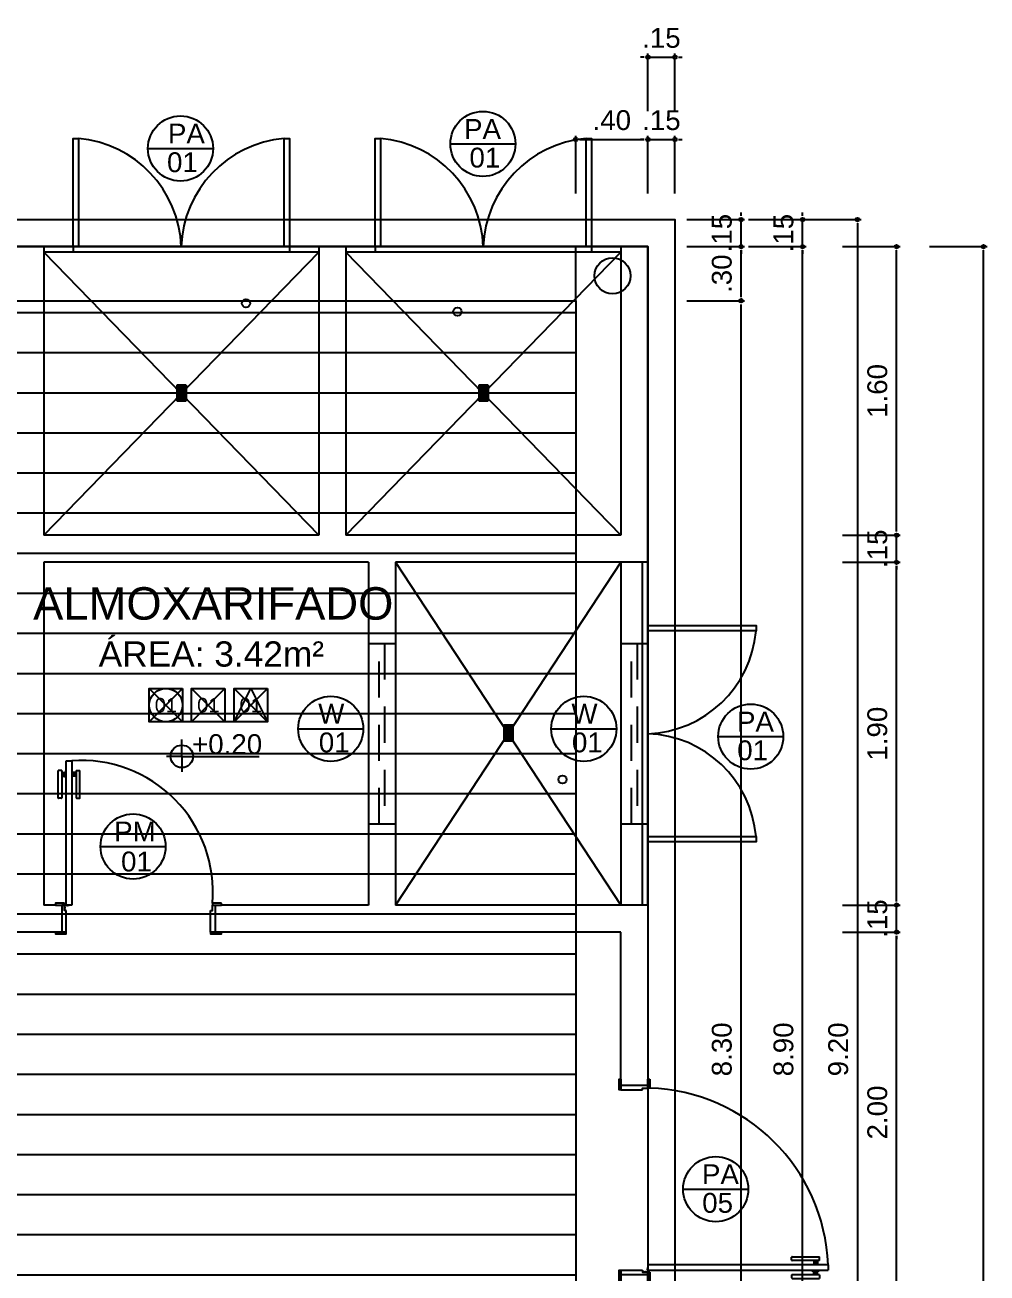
# Model space of a CAD drawing. Header units: millimetres. Extents: x 2125 to 3408, y 1171 to 1686.
# Drawn here: x 3400.12 to 3405.45, y 1529.34 to 1536.26 of the extents above; entities that cross this region are included whole.
import ezdxf
from ezdxf.enums import TextEntityAlignment as Align

# ---------------------------------------------------------------- set-up
doc = ezdxf.new("R2010")
doc.units = ezdxf.units.MM
doc.linetypes.add('CONTORNO_QUADRO_T', pattern=[0.35, 0.2, -0.15])
for name, color, linetype in [('at_Entity', 7, 'Continuous'), ('CALHA', 2, 'Continuous'), ('cobertura', 1, 'Continuous'), ('cotas', 7, 'Continuous'), ('ESQUADRIA', 3, 'Continuous'), ('ESQUADRIAS', 7, 'Continuous'), ('Esquadrias portas', 7, 'Continuous'), ('Esquadrias_Portas', 2, 'Continuous'), ('JANELA2', 1, 'Continuous'), ('Layout_Equipamentos', 7, 'Continuous'), ('PAREDE', 4, 'Continuous'), ('PAREDES', 4, 'Continuous'), ('RUFO', 3, 'Continuous'), ('soleira piso', 7, 'Continuous'), ('TEXTO01', 7, 'Continuous'), ('TEXTO02', 3, 'Continuous'), ('TEXTO03', 2, 'Continuous'), ('TEXTO_ESP_FORRO', 62, 'Continuous'), ('TEXTO_ESP_PAREDES', 10, 'Continuous'), ('TEXTO_ESP_PISO', 150, 'Continuous'), ('VIDRO', 7, 'Continuous')]:
    doc.layers.add(name, color=color, linetype=linetype)
doc.styles.add('ARIAL', font='sanss___.ttf')
doc.styles.add('ROMANS', font='arial.ttf')
doc.styles.add('TEXTO1', font='swissko.ttf', dxfattribs={"width": 0.6, "height": 0.1})
doc.dimstyles.new('ESCALA75', dxfattribs={"dimtxt": 0.11, "dimasz": 0.02, "dimexe": 0.02, "dimexo": 0.04, "dimgap": 0.05, "dimtad": 1, "dimzin": 4, "dimdsep": 46, "dimtxsty": 'ROMANS', "dimblk1": 'PPC', "dimblk2": 'PPC', "dimsah": 1, "dimcen": 0.02, "dimclrd": 7, "dimclre": 7, "dimclrt": 3, "dimazin": 1, "dimtfac": 1, "dimtix": 1, "dimtmove": 0, "dimatfit": 3, "dimldrblk": 'PPC', "dimfxl": 0, "dimtolj": 1, "dimtzin": 12, "dimarcsym": 0})

# ---------------------------------------------------------------- blocks, each defined once
blk = doc.blocks.new('P80_02')
at = {"layer": 'ESQUADRIAS', "color": 2}
for p, q in [((0.025, 0.075), (0.025, 0.875)), ((0.025, 0.875), (0.055, 0.875)), ((0.055, 0.875), (0.055, 0.075)), ((0.055, 0.075), (0.025, 0.075))]:
    blk.add_line(p, q, dxfattribs=at)
at = {"layer": 'ESQUADRIAS', "color": 3, "linetype": 'Continuous'}
for p, q in [((-0.02, 0.6698), (-0.02, 0.8215)), ((0, 0.8215), (0, 0.6698)), ((0.023, 0.78), (0.023, 0.82)), ((0.057, 0.78), (0.057, 0.82)), ((0.08, 0.8215), (0.08, 0.6698)), ((0.1, 0.6698), (0.1, 0.8215)), ((-0.0035, 0.6668), (-0.0175, 0.6668)), ((0.0835, 0.6668), (0.0975, 0.6668))]:
    blk.add_line(p, q, dxfattribs=at)
at = {"layer": 'ESQUADRIAS', "color": 3}
for p, q in [((0, 0.8215), (-0.02, 0.8215)), ((0, 0.81), (0.023, 0.81)), ((0, 0.8), (0.023, 0.8)), ((0, 0.79), (0.023, 0.79)), ((0.023, 0.82), (0.025, 0.82)), ((0.023, 0.78), (0.025, 0.78)), ((0.057, 0.82), (0.055, 0.82)), ((0.057, 0.78), (0.055, 0.78)), ((0.08, 0.81), (0.057, 0.81)), ((0.08, 0.8), (0.057, 0.8)), ((0.08, 0.79), (0.057, 0.79)), ((0.08, 0.8215), (0.1, 0.8215))]:
    blk.add_line(p, q, dxfattribs=at)
at = {"layer": 'ESQUADRIAS'}
for p, q in [((0.0315, 0.0735), (0.0285, 0.0735)), ((0.0165, 0.0585), (0.0165, 0.0615))]:
    blk.add_line(p, q, dxfattribs=at)
at = {"layer": 'ESQUADRIAS', "color": 3}
for points in [[(0.015, 0.085), (-0.035, 0.085), (-0.035, 0.075), (0.015, 0.075)], [(0.885, 0.085), (0.835, 0.085), (0.835, 0.075), (0.885, 0.075)], [(0.025, -0.075), (0, -0.075), (-0.035, -0.075), (-0.035, -0.085), (0.025, -0.085)], [(0.885, -0.075), (0.825, -0.075), (0.825, -0.085), (0.885, -0.085)]]:
    blk.add_lwpolyline(points, close=True, dxfattribs=at)
at = {"layer": 'ESQUADRIAS', "color": 2}
for points in [[(0.025, 0.045), (0.015, 0.045), (0.015, 0.075), (0, 0.075), (0, -0.075), (0.025, -0.075)], [(0.825, 0.045), (0.835, 0.045), (0.835, 0.075), (0.85, 0.075), (0.85, -0.075), (0.825, -0.075)]]:
    blk.add_lwpolyline(points, close=True, dxfattribs=at)
at = {"layer": 'ESQUADRIAS', "color": 1}
for points in [[(0.016, 0.0705, -0.236068), (0.015, 0.0725), (0.015, 0.07), (0.015, 0.05), (0.016, 0.05)], [(0.0195, 0.074, 0.236068), (0.0175, 0.075), (0.02, 0.075), (0.04, 0.075), (0.04, 0.074)]]:
    blk.add_lwpolyline(points, format="xyb", close=True, dxfattribs=at)
at = {"layer": 'ESQUADRIAS'}
for points in [[(0.0275, 0.0727), (0.0285, 0.0735), (0.0285, 0.074)], [(0.0304, 0.0727), (0.0304, 0.0725), (0.0325, 0.0725), (0.0325, 0.0727), (0.0275, 0.0727), (0.0275, 0.0725), (0.0296, 0.0725), (0.0296, 0.0727)], [(0.0325, 0.0727), (0.0315, 0.0735), (0.0315, 0.074)], [(0.0173, 0.0625), (0.0165, 0.0615), (0.016, 0.0615)], [(0.0173, 0.0575), (0.0165, 0.0585), (0.016, 0.0585)], [(0.0173, 0.0596), (0.0175, 0.0596), (0.0175, 0.0575), (0.0173, 0.0575), (0.0173, 0.0625), (0.0175, 0.0625), (0.0175, 0.0604), (0.0173, 0.0604)]]:
    blk.add_lwpolyline(points, dxfattribs=at)
at = {"layer": 'ESQUADRIAS', "color": 1}
blk.add_circle((0.0175, 0.0725), 0.0025, dxfattribs=at)
at = {"layer": 'ESQUADRIAS'}
blk.add_arc((0.1085, 0.1477), 0.7292, 355.06362, 94.20651, dxfattribs=at)
at = {"layer": 'ESQUADRIAS', "color": 3, "linetype": 'Continuous'}
for centre, start, end in [((-0.017, 0.6698), 180, 260.53768), ((-0.003, 0.6698), 260.53768, 360), ((0.083, 0.6698), 180, 279.46232), ((0.097, 0.6698), 279.46232, 0)]:
    blk.add_arc(centre, 0.003, start, end, dxfattribs=at)
blk = doc.blocks.new('new block2')
at = {"layer": 'ESQUADRIAS', "color": 3, "linetype": 'Continuous'}
for p, q in [((-0.135, 0.9598), (-0.135, 1.1115)), ((-0.115, 1.1115), (-0.115, 0.9598)), ((-0.092, 1.07), (-0.092, 1.11)), ((-0.058, 1.07), (-0.058, 1.11)), ((-0.035, 1.1115), (-0.035, 0.9598)), ((-0.015, 0.9598), (-0.015, 1.1115)), ((-0.1185, 0.9568), (-0.1325, 0.9568)), ((-0.0315, 0.9568), (-0.0175, 0.9568))]:
    blk.add_line(p, q, dxfattribs=at)
at = {"layer": 'ESQUADRIAS', "color": 3}
for p, q in [((-0.115, 1.1115), (-0.135, 1.1115)), ((-0.092, 1.11), (-0.09, 1.11)), ((-0.058, 1.11), (-0.06, 1.11)), ((-0.035, 1.1115), (-0.015, 1.1115)), ((-0.115, 1.1), (-0.092, 1.1)), ((-0.115, 1.09), (-0.092, 1.09)), ((-0.115, 1.08), (-0.092, 1.08)), ((-0.092, 1.07), (-0.09, 1.07)), ((-0.058, 1.07), (-0.06, 1.07)), ((-0.035, 1.1), (-0.058, 1.1)), ((-0.035, 1.09), (-0.058, 1.09)), ((-0.035, 1.08), (-0.058, 1.08))]:
    blk.add_line(p, q, dxfattribs=at)
at = {"layer": 'ESQUADRIAS', "color": 2}
for p, q in [((-0.09, 1.16), (-0.09, 0.16)), ((-0.09, 1.16), (-0.06, 1.16)), ((-0.06, 0.16), (-0.06, 1.16)), ((-0.09, 0.16), (-0.06, 0.16))]:
    blk.add_line(p, q, dxfattribs=at)
at = {"layer": 'ESQUADRIAS'}
for p, q in [((-0.0665, 0.1585), (-0.0635, 0.1585)), ((-0.0515, 0.1435), (-0.0515, 0.1465))]:
    blk.add_line(p, q, dxfattribs=at)
at = {"layer": 'ESQUADRIAS', "color": 3}
for points in [[(-1.12, 0.17), (-1.07, 0.17), (-1.07, 0.16), (-1.12, 0.16)], [(-0.05, 0.17), (0, 0.17), (0, 0.16), (-0.05, 0.16)], [(-1.12, 0.01), (-1.06, 0.01), (-1.06, 0), (-1.12, 0)], [(-0.06, 0.01), (-0.035, 0.01), (0, 0.01), (0, 0), (-0.06, 0)]]:
    blk.add_lwpolyline(points, close=True, dxfattribs=at)
at = {"layer": 'ESQUADRIAS', "color": 2}
for points in [[(-1.06, 0.13), (-1.07, 0.13), (-1.07, 0.16), (-1.085, 0.16), (-1.085, 0.01), (-1.06, 0.01)], [(-0.06, 0.13), (-0.05, 0.13), (-0.05, 0.16), (-0.035, 0.16), (-0.035, 0.01), (-0.06, 0.01)]]:
    blk.add_lwpolyline(points, close=True, dxfattribs=at)
at = {"layer": 'ESQUADRIAS', "color": 1}
for points in [[(-0.0545, 0.159, -0.236068), (-0.0525, 0.16), (-0.055, 0.16), (-0.075, 0.16), (-0.075, 0.159)], [(-0.051, 0.1555, 0.236068), (-0.05, 0.1575), (-0.05, 0.155), (-0.05, 0.135), (-0.051, 0.135)]]:
    blk.add_lwpolyline(points, format="xyb", close=True, dxfattribs=at)
at = {"layer": 'ESQUADRIAS'}
for points in [[(-0.0675, 0.1577), (-0.0665, 0.1585), (-0.0665, 0.159)], [(-0.0654, 0.1577), (-0.0654, 0.1575), (-0.0675, 0.1575), (-0.0675, 0.1577), (-0.0625, 0.1577), (-0.0625, 0.1575), (-0.0646, 0.1575), (-0.0646, 0.1577)], [(-0.0625, 0.1577), (-0.0635, 0.1585), (-0.0635, 0.159)], [(-0.0523, 0.1446), (-0.0525, 0.1446), (-0.0525, 0.1425), (-0.0523, 0.1425), (-0.0523, 0.1475), (-0.0525, 0.1475), (-0.0525, 0.1454), (-0.0523, 0.1454)], [(-0.0523, 0.1475), (-0.0515, 0.1465), (-0.051, 0.1465)], [(-0.0523, 0.1425), (-0.0515, 0.1435), (-0.051, 0.1435)]]:
    blk.add_lwpolyline(points, dxfattribs=at)
at = {"layer": 'ESQUADRIAS', "color": 1}
blk.add_circle((-0.0525, 0.1575), 0.0025, dxfattribs=at)
at = {"layer": 'ESQUADRIAS', "color": 3, "linetype": 'Continuous'}
for centre, start, end in [((-0.132, 0.9598), 180, 260.53768), ((-0.118, 0.9598), 260.53768, 360), ((-0.032, 0.9598), 180, 279.46232), ((-0.018, 0.9598), 279.46232, 0)]:
    blk.add_arc(centre, 0.003, start, end, dxfattribs=at)
at = {"layer": 'Esquadrias portas'}
blk.add_arc((-0.0469, 0.1373), 1.0236, 92.41211, 178.17437, dxfattribs=at)
blk = doc.blocks.new('new block20')
at = {"layer": 'at_Entity', "color": 0}
for p, q in [((0.0265, 0.0476), (-0.0243, 0.0476)), ((-0.0243, 0.0476), (-0.0243, -0.0391)), ((0.0265, 0.0391), (-0.0243, 0.0391)), ((0.0265, 0.0307), (-0.0243, 0.0307)), ((0.0265, 0.0201), (-0.0243, 0.0201)), ((0.0265, 0.0095), (-0.0243, 0.0095)), ((0.0265, 0.0011), (-0.0243, 0.0011)), ((0.0265, 0.0476), (0.0265, -0.0391)), ((0.0265, -0.0095), (-0.0243, -0.0095)), ((0.0265, -0.0201), (-0.0243, -0.0201)), ((0.0265, -0.0307), (-0.0243, -0.0307)), ((-0.0243, -0.0391), (0.0265, -0.0391))]:
    blk.add_line(p, q, dxfattribs=at)
blk = doc.blocks.new('Esp_Pis_Par_For_Esc100')
at = {"layer": 'DEFPOINTS'}
for p, q in [((0, 0.37), (0.37, 0)), ((0.37, 0.37), (0, 0)), ((0.47, 0.37), (0.84, 0)), ((0.84, 0.37), (0.47, 0)), ((0.94, 0.37), (1.31, 0)), ((1.31, 0.37), (0.94, 0)), ((0.47, 0), (0.37, 0)), ((0.94, 0), (0.84, 0))]:
    blk.add_line(p, q, dxfattribs=at)
for points in [[(0.37, 0.37), (0.37, 0), (0, 0), (0, 0.37)], [(1.31, 0.37), (1.31, 0), (0.94, 0), (0.94, 0.37)]]:
    blk.add_lwpolyline(points, close=True, dxfattribs=at)
at = {"layer": 'TEXTO_ESP_FORRO'}
blk.add_lwpolyline([(0.94, 0), (1.125, 0.37), (1.31, 0)], close=True, dxfattribs=at)
at = {"layer": 'TEXTO_ESP_PAREDES'}
blk.add_lwpolyline([(0.84, 0.37), (0.84, 0), (0.47, 0), (0.47, 0.37)], close=True, dxfattribs=at)
at = {"layer": 'TEXTO_ESP_PISO'}
blk.add_circle((0.185, 0.185), 0.185, dxfattribs=at)
at = {"layer": 'TEXTO_ESP_FORRO', "color": 3, "linetype": 'ByBlock', "style": 'ARIAL', "text_generation_flag": 6}
blk.add_attdef('FOR', text='', height=0.16, rotation=180, dxfattribs=at).set_placement((1.125, 0.185), align=Align.MIDDLE_CENTER)
at = {"layer": 'TEXTO_ESP_PAREDES', "color": 3, "linetype": 'ByBlock', "ltscale": 0.0001, "style": 'ARIAL', "text_generation_flag": 6}
blk.add_attdef('PAR', text='', height=0.16, rotation=180, dxfattribs=at).set_placement((0.655, 0.185), align=Align.MIDDLE_CENTER)
at = {"layer": 'TEXTO_ESP_PISO', "color": 3, "linetype": 'ByBlock', "style": 'ARIAL', "text_generation_flag": 6}
blk.add_attdef('PIS', text='', height=0.16, rotation=180, dxfattribs=at).set_placement((0.185, 0.185), align=Align.MIDDLE_CENTER)
blk = doc.blocks.new('PPC')
at = {"color": 2}
blk.add_circle((0, 0), 0.5, dxfattribs=at)
blk = doc.blocks.new('*D1244')
at = {"layer": 'cotas', "color": 7, "lineweight": -2, "transparency": 16777216}
for p, q in [((3404.6504, 1531.231), (3404.9704, 1531.231)), ((3404.9504, 1529.251), (3404.9504, 1531.211)), ((3404.6504, 1529.231), (3404.9704, 1529.231))]:
    blk.add_line(p, q, dxfattribs=at)
at = {"layer": 'DEFPOINTS', "color": 0, "transparency": 16777216}
for p in [(3403.4214, 1531.231), (3404.9504, 1531.231), (3403.4214, 1529.231)]:
    blk.add_point(p, dxfattribs=at)
at = {"layer": 'cotas', "color": 7, "lineweight": -2, "transparency": 16777216, "xscale": 0.02, "yscale": 0.02, "zscale": 0.02}
for p, rotation in [((3404.9504, 1531.231), 90), ((3404.9504, 1529.231), 270)]:
    blk.add_blockref('PPC', p, dxfattribs=dict(at, rotation=rotation))
at = {"layer": 'cotas', "color": 3, "transparency": 16777216, "insert": (3404.8442, 1530.231), "char_height": 0.11, "attachment_point": 5, "rotation": 90, "style": 'ROMANS'}
blk.add_mtext('\\A1;2.00', dxfattribs=at)
blk = doc.blocks.new('*D1245')
at = {"layer": 'cotas', "color": 7, "lineweight": -2, "transparency": 16777216}
for p, q in [((3404.9504, 1531.401), (3404.9504, 1531.421)), ((3404.6504, 1531.381), (3404.9704, 1531.381)), ((3404.9504, 1531.231), (3404.9504, 1531.381)), ((3404.6504, 1531.231), (3404.9704, 1531.231)), ((3404.9504, 1531.211), (3404.9504, 1531.191))]:
    blk.add_line(p, q, dxfattribs=at)
at = {"layer": 'DEFPOINTS', "color": 0, "transparency": 16777216}
for p in [(3403.4214, 1531.381), (3404.9504, 1531.381), (3403.4214, 1531.231)]:
    blk.add_point(p, dxfattribs=at)
at = {"layer": 'cotas', "color": 7, "lineweight": -2, "transparency": 16777216, "xscale": 0.02, "yscale": 0.02, "zscale": 0.02}
for p, rotation in [((3404.9504, 1531.381), 270), ((3404.9504, 1531.231), 90)]:
    blk.add_blockref('PPC', p, dxfattribs=dict(at, rotation=rotation))
at = {"layer": 'cotas', "color": 3, "transparency": 16777216, "insert": (3404.8442, 1531.306), "char_height": 0.11, "attachment_point": 5, "rotation": 90, "style": 'ROMANS'}
blk.add_mtext('\\A1;.15', dxfattribs=at)
blk = doc.blocks.new('*D1246')
at = {"layer": 'cotas', "color": 7, "lineweight": -2, "transparency": 16777216}
for p, q in [((3404.6504, 1533.281), (3404.9704, 1533.281)), ((3404.9504, 1531.401), (3404.9504, 1533.261)), ((3404.6504, 1531.381), (3404.9704, 1531.381))]:
    blk.add_line(p, q, dxfattribs=at)
at = {"layer": 'DEFPOINTS', "color": 0, "transparency": 16777216}
for p in [(3403.4214, 1533.281), (3404.9504, 1533.281), (3403.4214, 1531.381)]:
    blk.add_point(p, dxfattribs=at)
at = {"layer": 'cotas', "color": 7, "lineweight": -2, "transparency": 16777216, "xscale": 0.02, "yscale": 0.02, "zscale": 0.02}
for p, rotation in [((3404.9504, 1533.281), 90), ((3404.9504, 1531.381), 270)]:
    blk.add_blockref('PPC', p, dxfattribs=dict(at, rotation=rotation))
at = {"layer": 'cotas', "color": 3, "transparency": 16777216, "insert": (3404.8442, 1532.331), "char_height": 0.11, "attachment_point": 5, "rotation": 90, "style": 'ROMANS'}
blk.add_mtext('\\A1;1.90', dxfattribs=at)
blk = doc.blocks.new('*D1247')
at = {"layer": 'cotas', "color": 7, "lineweight": -2, "transparency": 16777216}
for p, q in [((3404.9504, 1533.451), (3404.9504, 1533.471)), ((3404.6504, 1533.431), (3404.9704, 1533.431)), ((3404.9504, 1533.281), (3404.9504, 1533.431)), ((3404.6504, 1533.281), (3404.9704, 1533.281)), ((3404.9504, 1533.261), (3404.9504, 1533.241))]:
    blk.add_line(p, q, dxfattribs=at)
at = {"layer": 'DEFPOINTS', "color": 0, "transparency": 16777216}
for p in [(3403.4214, 1533.431), (3404.9504, 1533.431), (3403.4214, 1533.281)]:
    blk.add_point(p, dxfattribs=at)
at = {"layer": 'cotas', "color": 7, "lineweight": -2, "transparency": 16777216, "xscale": 0.02, "yscale": 0.02, "zscale": 0.02}
for p, rotation in [((3404.9504, 1533.431), 270), ((3404.9504, 1533.281), 90)]:
    blk.add_blockref('PPC', p, dxfattribs=dict(at, rotation=rotation))
at = {"layer": 'cotas', "color": 3, "transparency": 16777216, "insert": (3404.8442, 1533.356), "char_height": 0.11, "attachment_point": 5, "rotation": 90, "style": 'ROMANS'}
blk.add_mtext('\\A1;.15', dxfattribs=at)
blk = doc.blocks.new('*D1248')
at = {"layer": 'cotas', "color": 7, "lineweight": -2, "transparency": 16777216}
for p, q in [((3404.6504, 1535.031), (3404.9704, 1535.031)), ((3404.9504, 1533.451), (3404.9504, 1535.011)), ((3404.6504, 1533.431), (3404.9704, 1533.431))]:
    blk.add_line(p, q, dxfattribs=at)
at = {"layer": 'DEFPOINTS', "color": 0, "transparency": 16777216}
for p in [(3403.4214, 1535.031), (3404.9504, 1535.031), (3403.4214, 1533.431)]:
    blk.add_point(p, dxfattribs=at)
at = {"layer": 'cotas', "color": 7, "lineweight": -2, "transparency": 16777216, "xscale": 0.02, "yscale": 0.02, "zscale": 0.02}
for p, rotation in [((3404.9504, 1535.031), 90), ((3404.9504, 1533.431), 270)]:
    blk.add_blockref('PPC', p, dxfattribs=dict(at, rotation=rotation))
at = {"layer": 'cotas', "color": 3, "transparency": 16777216, "insert": (3404.8442, 1534.231), "char_height": 0.11, "attachment_point": 5, "rotation": 90, "style": 'ROMANS'}
blk.add_mtext('\\A1;1.60', dxfattribs=at)
blk = doc.blocks.new('*D1201')
at = {"layer": 'cotas', "color": 7, "lineweight": -2, "transparency": 16777216}
for p, q in [((3405.1322, 1535.031), (3405.4522, 1535.031)), ((3405.4322, 1519.651), (3405.4322, 1535.011)), ((3405.1322, 1519.631), (3405.4522, 1519.631))]:
    blk.add_line(p, q, dxfattribs=at)
at = {"layer": 'DEFPOINTS', "color": 0, "transparency": 16777216}
for p in [(3403.6639, 1535.031), (3405.4322, 1535.031), (3403.6639, 1519.631)]:
    blk.add_point(p, dxfattribs=at)
at = {"layer": 'cotas', "color": 7, "lineweight": -2, "transparency": 16777216, "xscale": 0.02, "yscale": 0.02, "zscale": 0.02}
for p, rotation in [((3405.4322, 1535.031), 90), ((3405.4322, 1519.631), 270)]:
    blk.add_blockref('PPC', p, dxfattribs=dict(at, rotation=rotation))
at = {"layer": 'cotas', "color": 3, "transparency": 16777216, "insert": (3405.3261, 1527.331), "char_height": 0.11, "attachment_point": 5, "rotation": 90, "style": 'ROMANS'}
blk.add_mtext('\\A1;15.40', dxfattribs=at)
blk = doc.blocks.new('new block4')
at = {"layer": 'TEXTO01'}
h = blk.add_hatch(dxfattribs=at)
h.set_pattern_fill('ANGLE', color=256)
h.set_pattern_definition([(0, (-2260.456, -913.906), (0, 6.985), [5.08, -1.905]), (90, (-2260.456, -913.906), (-6.985, 4e-16), [5.08, -1.905])])
h.paths.add_polyline_path([(0, 0), (0, -0.0624, 0.414214), (0.0624, 0)])
h.paths.add_polyline_path([(0, 0), (0, 0.0624, 0.414214), (-0.0624, 0)])
for q in [(0, 0.093), (-0.0862, 0), (0.4292, 0), (0, -0.0852)]:
    blk.add_line((0, 0), q, dxfattribs=at)
blk.add_circle((0, 0), 0.0624, dxfattribs=at)
blk = doc.blocks.new('*D1301')
at = {"layer": 'cotas', "color": 7, "lineweight": -2, "transparency": 16777216}
for p, q in [((3403.1714, 1535.3256), (3403.1714, 1535.6456)), ((3403.1914, 1535.6256), (3403.5514, 1535.6256)), ((3403.5714, 1535.3256), (3403.5714, 1535.6456))]:
    blk.add_line(p, q, dxfattribs=at)
at = {"layer": 'DEFPOINTS', "color": 0, "transparency": 16777216}
for p in [(3403.5714, 1535.6256), (3403.1714, 1535.031), (3403.5714, 1535.031)]:
    blk.add_point(p, dxfattribs=at)
at = {"layer": 'cotas', "color": 7, "lineweight": -2, "transparency": 16777216, "xscale": 0.02, "yscale": 0.02, "zscale": 0.02, "rotation": 180}
blk.add_blockref('PPC', (3403.1714, 1535.6256), dxfattribs=at)
at = {"layer": 'cotas', "color": 7, "lineweight": -2, "transparency": 16777216, "xscale": 0.02, "yscale": 0.02, "zscale": 0.02}
blk.add_blockref('PPC', (3403.5714, 1535.6256), dxfattribs=at)
at = {"layer": 'cotas', "color": 3, "transparency": 16777216, "insert": (3403.3714, 1535.7317), "char_height": 0.11, "attachment_point": 5, "style": 'ROMANS'}
blk.add_mtext('\\A1;.40', dxfattribs=at)
blk = doc.blocks.new('*D1302')
at = {"layer": 'cotas', "color": 7, "lineweight": -2, "transparency": 16777216}
for p, q in [((3403.5514, 1535.6256), (3403.5314, 1535.6256)), ((3403.5714, 1535.3256), (3403.5714, 1535.6456)), ((3403.5714, 1535.6256), (3403.7214, 1535.6256)), ((3403.7214, 1535.3256), (3403.7214, 1535.6456)), ((3403.7414, 1535.6256), (3403.7614, 1535.6256))]:
    blk.add_line(p, q, dxfattribs=at)
at = {"layer": 'DEFPOINTS', "color": 0, "transparency": 16777216}
for p in [(3403.7214, 1535.6256), (3403.7214, 1535.181), (3403.5714, 1535.031)]:
    blk.add_point(p, dxfattribs=at)
at = {"layer": 'cotas', "color": 7, "lineweight": -2, "transparency": 16777216, "xscale": 0.02, "yscale": 0.02, "zscale": 0.02}
blk.add_blockref('PPC', (3403.5714, 1535.6256), dxfattribs=at)
at = {"layer": 'cotas', "color": 7, "lineweight": -2, "transparency": 16777216, "xscale": 0.02, "yscale": 0.02, "zscale": 0.02, "rotation": 180}
blk.add_blockref('PPC', (3403.7214, 1535.6256), dxfattribs=at)
at = {"layer": 'cotas', "color": 3, "transparency": 16777216, "insert": (3403.6464, 1535.7317), "char_height": 0.11, "attachment_point": 5, "style": 'ROMANS'}
blk.add_mtext('\\A1;.15', dxfattribs=at)
blk = doc.blocks.new('*D1305')
at = {"layer": 'cotas', "color": 7, "lineweight": -2, "transparency": 16777216}
for p, q in [((3403.788, 1534.731), (3404.108, 1534.731)), ((3404.088, 1526.451), (3404.088, 1534.711)), ((3403.788, 1526.431), (3404.108, 1526.431))]:
    blk.add_line(p, q, dxfattribs=at)
at = {"layer": 'DEFPOINTS', "color": 0, "transparency": 16777216}
for p in [(3403.1714, 1534.731), (3404.088, 1534.731), (3403.1714, 1526.431)]:
    blk.add_point(p, dxfattribs=at)
at = {"layer": 'cotas', "color": 7, "lineweight": -2, "transparency": 16777216, "xscale": 0.02, "yscale": 0.02, "zscale": 0.02}
for p, rotation in [((3404.088, 1534.731), 90), ((3404.088, 1526.431), 270)]:
    blk.add_blockref('PPC', p, dxfattribs=dict(at, rotation=rotation))
at = {"layer": 'cotas', "color": 3, "transparency": 16777216, "insert": (3403.9818, 1530.581), "char_height": 0.11, "attachment_point": 5, "rotation": 90, "style": 'ROMANS'}
blk.add_mtext('\\A1;8.30', dxfattribs=at)
blk = doc.blocks.new('*D1306')
at = {"layer": 'cotas', "color": 7, "lineweight": -2, "transparency": 16777216}
for p, q in [((3403.788, 1535.031), (3404.108, 1535.031)), ((3404.088, 1534.751), (3404.088, 1535.011)), ((3403.788, 1534.731), (3404.108, 1534.731))]:
    blk.add_line(p, q, dxfattribs=at)
at = {"layer": 'DEFPOINTS', "color": 0, "transparency": 16777216}
for p in [(3403.1714, 1535.031), (3404.088, 1535.031), (3403.1714, 1534.731)]:
    blk.add_point(p, dxfattribs=at)
at = {"layer": 'cotas', "color": 7, "lineweight": -2, "transparency": 16777216, "xscale": 0.02, "yscale": 0.02, "zscale": 0.02}
for p, rotation in [((3404.088, 1535.031), 90), ((3404.088, 1534.731), 270)]:
    blk.add_blockref('PPC', p, dxfattribs=dict(at, rotation=rotation))
at = {"layer": 'cotas', "color": 3, "transparency": 16777216, "insert": (3403.9818, 1534.881), "char_height": 0.11, "attachment_point": 5, "rotation": 90, "style": 'ROMANS'}
blk.add_mtext('\\A1;.30', dxfattribs=at)
blk = doc.blocks.new('*D1307')
at = {"layer": 'cotas', "color": 7, "lineweight": -2, "transparency": 16777216}
for p, q in [((3404.088, 1535.201), (3404.088, 1535.221)), ((3403.788, 1535.181), (3404.108, 1535.181)), ((3404.088, 1535.031), (3404.088, 1535.181)), ((3403.788, 1535.031), (3404.108, 1535.031)), ((3404.088, 1535.011), (3404.088, 1534.991))]:
    blk.add_line(p, q, dxfattribs=at)
at = {"layer": 'DEFPOINTS', "color": 0, "transparency": 16777216}
for p in [(3403.1754, 1535.181), (3404.088, 1535.181), (3403.1714, 1535.031)]:
    blk.add_point(p, dxfattribs=at)
at = {"layer": 'cotas', "color": 7, "lineweight": -2, "transparency": 16777216, "xscale": 0.02, "yscale": 0.02, "zscale": 0.02}
for p, rotation in [((3404.088, 1535.181), 270), ((3404.088, 1535.031), 90)]:
    blk.add_blockref('PPC', p, dxfattribs=dict(at, rotation=rotation))
at = {"layer": 'cotas', "color": 3, "transparency": 16777216, "insert": (3403.9818, 1535.106), "char_height": 0.11, "attachment_point": 5, "rotation": 90, "style": 'ROMANS'}
blk.add_mtext('\\A1;.15', dxfattribs=at)
blk = doc.blocks.new('*D1309')
at = {"layer": 'cotas', "color": 7, "lineweight": -2, "transparency": 16777216}
for p, q in [((3404.1297, 1535.031), (3404.4497, 1535.031)), ((3404.4297, 1526.151), (3404.4297, 1535.011)), ((3404.1297, 1526.131), (3404.4497, 1526.131))]:
    blk.add_line(p, q, dxfattribs=at)
at = {"layer": 'DEFPOINTS', "color": 0, "transparency": 16777216}
for p in [(3403.1714, 1535.031), (3404.4297, 1535.031), (3403.5714, 1526.131)]:
    blk.add_point(p, dxfattribs=at)
at = {"layer": 'cotas', "color": 7, "lineweight": -2, "transparency": 16777216, "xscale": 0.02, "yscale": 0.02, "zscale": 0.02}
for p, rotation in [((3404.4297, 1535.031), 90), ((3404.4297, 1526.131), 270)]:
    blk.add_blockref('PPC', p, dxfattribs=dict(at, rotation=rotation))
at = {"layer": 'cotas', "color": 3, "transparency": 16777216, "insert": (3404.3236, 1530.581), "char_height": 0.11, "attachment_point": 5, "rotation": 90, "style": 'ROMANS'}
blk.add_mtext('\\A1;8.90', dxfattribs=at)
blk = doc.blocks.new('*D1310')
at = {"layer": 'cotas', "color": 7, "lineweight": -2, "transparency": 16777216}
for p, q in [((3404.4297, 1535.201), (3404.4297, 1535.221)), ((3404.1297, 1535.181), (3404.4497, 1535.181)), ((3404.4297, 1535.031), (3404.4297, 1535.181)), ((3404.1297, 1535.031), (3404.4497, 1535.031)), ((3404.4297, 1535.011), (3404.4297, 1534.991))]:
    blk.add_line(p, q, dxfattribs=at)
at = {"layer": 'DEFPOINTS', "color": 0, "transparency": 16777216}
for p in [(3403.1667, 1535.181), (3404.4297, 1535.181), (3403.1714, 1535.031)]:
    blk.add_point(p, dxfattribs=at)
at = {"layer": 'cotas', "color": 7, "lineweight": -2, "transparency": 16777216, "xscale": 0.02, "yscale": 0.02, "zscale": 0.02}
for p, rotation in [((3404.4297, 1535.181), 270), ((3404.4297, 1535.031), 90)]:
    blk.add_blockref('PPC', p, dxfattribs=dict(at, rotation=rotation))
at = {"layer": 'cotas', "color": 3, "transparency": 16777216, "insert": (3404.3236, 1535.106), "char_height": 0.11, "attachment_point": 5, "rotation": 90, "style": 'ROMANS'}
blk.add_mtext('\\A1;.15', dxfattribs=at)
blk = doc.blocks.new('*D1311')
at = {"layer": 'cotas', "color": 7, "lineweight": -2, "transparency": 16777216}
for p, q in [((3404.4335, 1535.181), (3404.7535, 1535.181)), ((3404.7335, 1535.161), (3404.7335, 1526.001)), ((3404.4335, 1525.981), (3404.7535, 1525.981))]:
    blk.add_line(p, q, dxfattribs=at)
at = {"layer": 'DEFPOINTS', "color": 0, "transparency": 16777216}
for p in [(3403.7214, 1535.181), (3403.7214, 1525.981), (3404.7335, 1525.981)]:
    blk.add_point(p, dxfattribs=at)
at = {"layer": 'cotas', "color": 7, "lineweight": -2, "transparency": 16777216, "xscale": 0.02, "yscale": 0.02, "zscale": 0.02}
for p, rotation in [((3404.7335, 1535.181), 90), ((3404.7335, 1525.981), 270)]:
    blk.add_blockref('PPC', p, dxfattribs=dict(at, rotation=rotation))
at = {"layer": 'cotas', "color": 3, "transparency": 16777216, "insert": (3404.6274, 1530.581), "char_height": 0.11, "attachment_point": 5, "rotation": 90, "style": 'ROMANS'}
blk.add_mtext('\\A1;9.20', dxfattribs=at)
blk = doc.blocks.new('*D1283')
at = {"layer": 'cotas', "color": 7, "lineweight": -2, "transparency": 16777216}
for p, q in [((3403.5714, 1535.7817), (3403.5714, 1536.1017)), ((3403.7214, 1535.7817), (3403.7214, 1536.1017)), ((3403.5514, 1536.0817), (3403.5314, 1536.0817)), ((3403.5714, 1536.0817), (3403.7214, 1536.0817)), ((3403.7414, 1536.0817), (3403.7614, 1536.0817))]:
    blk.add_line(p, q, dxfattribs=at)
at = {"layer": 'DEFPOINTS', "color": 0, "transparency": 16777216}
for p in [(3403.7214, 1536.0817), (3403.7214, 1535.6371), (3403.5714, 1535.4871)]:
    blk.add_point(p, dxfattribs=at)
at = {"layer": 'cotas', "color": 7, "lineweight": -2, "transparency": 16777216, "xscale": 0.02, "yscale": 0.02, "zscale": 0.02}
blk.add_blockref('PPC', (3403.5714, 1536.0817), dxfattribs=at)
at = {"layer": 'cotas', "color": 7, "lineweight": -2, "transparency": 16777216, "xscale": 0.02, "yscale": 0.02, "zscale": 0.02, "rotation": 180}
blk.add_blockref('PPC', (3403.7214, 1536.0817), dxfattribs=at)
at = {"layer": 'cotas', "color": 3, "transparency": 16777216, "insert": (3403.6464, 1536.1878), "char_height": 0.11, "attachment_point": 5, "style": 'ROMANS'}
blk.add_mtext('\\A1;.15', dxfattribs=at)

msp = doc.modelspace()

# ---------------------------------------------------------------- hatches: boundary and pattern name
at = {"layer": 'cobertura'}
h = msp.add_hatch(dxfattribs=at)
h.set_pattern_fill('ANSI31', color=256, scale=0.07, angle=315)
h.set_pattern_definition([(0, (1004.02428, 690.56013), (7e-17, 0.22225), [])])
h.paths.add_polyline_path([(3391.8464, 1534.731), (3391.8464, 1527.881), (3401.3214, 1527.881), (3401.3214, 1526.431), (3403.1714, 1526.431), (3403.1714, 1534.731)])
h.paths.add_polyline_path([(3396.7309, 1532.2048), (3397.367, 1531.5798), (3396.7309, 1530.9548)], flags=16)
h.paths.add_polyline_path([(3396.7442, 1531.4671), (3397.1885, 1531.4671), (3397.1885, 1531.7508), (3396.7442, 1531.7508)], flags=8)
at = {"layer": 'TEXTO01'}
h = msp.add_hatch(dxfattribs=at)
h.set_pattern_fill('ANGLE', color=256)
h.set_pattern_definition([(0, (1116.185, 652.111), (0, 6.985), [5.08, -1.905]), (90, (1116.185, 652.111), (-6.985, 4e-16), [5.08, -1.905])])
h.paths.add_polyline_path([(3401.3653, 1534.7167, 1), (3401.3197, 1534.7167, 1)])
h = msp.add_hatch(dxfattribs=at)
h.set_pattern_fill('ANGLE', color=256)
h.set_pattern_definition([(0, (1117.358, 652.065), (0, 6.985), [5.08, -1.905]), (90, (1117.358, 652.065), (-6.985, 4e-16), [5.08, -1.905])])
h.paths.add_polyline_path([(3402.5382, 1534.6702, 1), (3402.4926, 1534.6702, 1)])
h = msp.add_hatch(dxfattribs=at)
h.set_pattern_fill('ANGLE', color=256)
h.set_pattern_definition([(0, (1117.941, 649.4716), (0, 6.985), [5.08, -1.905]), (90, (1117.941, 649.4716), (-6.985, 4e-16), [5.08, -1.905])])
h.paths.add_polyline_path([(3403.121, 1532.0771, 1), (3403.0754, 1532.0771, 1)])

# ---------------------------------------------------------------- linework, layer by layer
msp.add_circle((3403.375, 1534.8692), 0.1)
at = {"layer": 'CALHA'}
msp.add_line((3403.1714, 1534.731), (3403.1714, 1526.431), dxfattribs=at)
at = {"layer": 'ESQUADRIA', "linetype": 'CONTORNO_QUADRO_T'}
for p, q in [((3402.0814, 1531.831), (3402.0814, 1532.831)), ((3402.1114, 1532.831), (3402.1114, 1531.831)), ((3403.4814, 1531.831), (3403.4814, 1532.831)), ((3403.5114, 1532.831), (3403.5114, 1531.831))]:
    msp.add_line(p, q, dxfattribs=at)
at = {"layer": 'Esquadrias portas'}
for centre, start, end in [((3400.3592, 1535.0083), 2.07786, 84.98454), ((3401.6085, 1535.0083), 95.01546, 177.92214), ((3402.0342, 1535.0083), 2.07786, 84.98454), ((3403.2835, 1535.0083), 95.01546, 177.92214), ((3403.5487, 1532.9556), 272.07786, 354.98454), ((3403.5487, 1531.7063), 5.01546, 87.92214)]:
    msp.add_arc(centre, 0.6251, start, end, dxfattribs=at)
at = {"layer": 'Esquadrias_Portas'}
for p, q in [((3400.3839, 1535.031), (3400.3839, 1535.001)), ((3401.5839, 1535.031), (3401.5839, 1535.001)), ((3402.0589, 1535.031), (3402.0589, 1535.001)), ((3403.2589, 1535.031), (3403.2589, 1535.001))]:
    msp.add_line(p, q, dxfattribs=at)
for points in [[(3400.3839, 1535.031), (3400.3839, 1535.631), (3400.4139, 1535.631), (3400.4139, 1535.031), (3400.3839, 1535.031)], [(3401.5539, 1535.031), (3401.5539, 1535.631), (3401.5839, 1535.631), (3401.5839, 1535.031), (3401.5539, 1535.031)], [(3402.0589, 1535.031), (3402.0589, 1535.631), (3402.0889, 1535.631), (3402.0889, 1535.031), (3402.0589, 1535.031)], [(3403.2289, 1535.031), (3403.2289, 1535.631), (3403.2589, 1535.631), (3403.2589, 1535.031), (3403.2289, 1535.031)], [(3403.5714, 1532.931), (3404.1714, 1532.931), (3404.1714, 1532.901), (3403.5714, 1532.901), (3403.5714, 1532.931)], [(3403.5714, 1531.761), (3404.1714, 1531.761), (3404.1714, 1531.731), (3403.5714, 1531.731), (3403.5714, 1531.761)]]:
    msp.add_lwpolyline(points, dxfattribs=at)
at = {"layer": 'JANELA2'}
for p, q in [((3402.0214, 1532.831), (3402.1714, 1532.831)), ((3403.4214, 1532.831), (3403.5714, 1532.831)), ((3402.0214, 1531.831), (3402.1714, 1531.831)), ((3403.4214, 1531.831), (3403.5714, 1531.831))]:
    msp.add_line(p, q, dxfattribs=at)
at = {"layer": 'Layout_Equipamentos'}
for p, q in [((3400.2214, 1535.001), (3401.7464, 1533.431)), ((3400.2214, 1533.431), (3401.7464, 1535.001)), ((3401.8964, 1533.431), (3403.4214, 1535.001)), ((3403.4214, 1533.431), (3401.8964, 1535.001)), ((3402.1714, 1533.281), (3403.4214, 1531.381)), ((3403.4214, 1533.281), (3402.1714, 1531.381))]:
    msp.add_line(p, q, dxfattribs=at)
at = {"layer": 'PAREDE', "linetype": 'Continuous'}
for p, q in [((3400.2214, 1535.031), (3370.1714, 1535.031)), ((3400.2214, 1535.031), (3400.2214, 1533.431)), ((3401.8964, 1535.031), (3401.7464, 1535.031)), ((3401.7464, 1535.031), (3401.7464, 1533.431)), ((3401.8964, 1535.031), (3401.8964, 1533.431)), ((3403.5714, 1535.031), (3403.4214, 1535.031)), ((3403.4214, 1535.031), (3403.4214, 1533.431)), ((3401.7464, 1533.431), (3400.2214, 1533.431)), ((3403.4214, 1533.431), (3401.8964, 1533.431)), ((3402.0214, 1533.281), (3400.2214, 1533.281)), ((3400.2214, 1533.281), (3400.2214, 1531.381)), ((3402.0214, 1533.281), (3402.0214, 1531.381)), ((3403.5714, 1533.281), (3402.1714, 1533.281)), ((3402.1714, 1533.281), (3402.1714, 1531.381)), ((3403.4214, 1533.281), (3403.4214, 1531.381)), ((3400.2864, 1531.381), (3400.2214, 1531.381)), ((3402.0214, 1531.381), (3401.2064, 1531.381)), ((3403.5714, 1531.381), (3402.1714, 1531.381)), ((3403.5714, 1531.381), (3403.5714, 1530.416)), ((3400.2864, 1531.231), (3399.3564, 1531.231)), ((3403.4214, 1531.231), (3401.2064, 1531.231)), ((3403.4214, 1530.416), (3403.4214, 1531.231))]:
    msp.add_line(p, q, dxfattribs=at)
at = {"layer": 'PAREDE'}
msp.add_line((3403.5714, 1533.281), (3403.5714, 1535.031), dxfattribs=at)
at = {"layer": 'PAREDES'}
msp.add_lwpolyline([(3372.6214, 1519.781), (3358.9214, 1519.781), (3358.9214, 1523.581), (3360.4714, 1523.581), (3360.4714, 1525.581), (3358.9214, 1525.581), (3358.9214, 1529.381), (3363.1714, 1529.381), (3363.3214, 1529.381), (3363.3214, 1535.181), (3403.7214, 1535.181), (3403.7214, 1525.981), (3400.8714, 1525.981), (3400.8714, 1527.431), (3391.9214, 1527.431), (3391.9214, 1519.781), (3382.7714, 1519.781), (3382.7714, 1525.581), (3372.6214, 1525.581), (3372.6214, 1519.781)], dxfattribs=at)
msp.add_lwpolyline([(3372.4714, 1519.931), (3359.0714, 1519.931), (3359.0714, 1523.431), (3360.6214, 1523.431), (3360.6214, 1525.731), (3359.0714, 1525.731), (3359.0714, 1529.231), (3363.1714, 1529.231), (3363.4714, 1529.231), (3363.4714, 1535.031), (3403.5714, 1535.031), (3403.5714, 1526.131), (3401.0214, 1526.131), (3401.0214, 1527.581), (3391.7714, 1527.581), (3391.7714, 1519.931), (3382.9214, 1519.931), (3382.9214, 1525.731), (3372.4714, 1525.731)], close=True, dxfattribs=at)
at = {"layer": 'RUFO'}
for p, q in [((3403.1714, 1534.731), (3403.1714, 1535.031)), ((3391.8464, 1534.731), (3403.1714, 1534.731))]:
    msp.add_line(p, q, dxfattribs=at)
at = {"layer": 'soleira piso'}
msp.add_line((3403.5714, 1530.366), (3403.5714, 1529.386), dxfattribs=at)
at = {"layer": 'TEXTO01'}
for p, q in [((3400.7993, 1535.575), (3401.1601, 1535.575)), ((3402.4763, 1535.6005), (3402.8371, 1535.6005)), ((3401.6323, 1532.3579), (3401.9931, 1532.3579)), ((3403.0361, 1532.3579), (3403.3968, 1532.3579)), ((3403.9613, 1532.3148), (3404.3221, 1532.3148)), ((3400.5361, 1531.7057), (3400.8969, 1531.7057)), ((3403.7671, 1529.806), (3404.1279, 1529.806))]:
    msp.add_line(p, q, dxfattribs=at)
for centre, radius in [((3400.9797, 1535.575), 0.1804), ((3402.6567, 1535.6005), 0.1804), ((3401.3425, 1534.7167), 0.0228), ((3402.5154, 1534.6702), 0.0228), ((3401.8127, 1532.3579), 0.1804), ((3403.2164, 1532.3579), 0.1804), ((3404.1417, 1532.3148), 0.1804), ((3403.0982, 1532.0771), 0.0228), ((3400.7165, 1531.7057), 0.1804), ((3403.9475, 1529.806), 0.1804)]:
    msp.add_circle(centre, radius, dxfattribs=at)
at = {"layer": 'VIDRO', "linetype": 'Continuous'}
for p, q in [((3401.7464, 1535.031), (3400.2214, 1535.031)), ((3401.7464, 1535.001), (3400.2214, 1535.001)), ((3403.4214, 1535.031), (3401.8964, 1535.031)), ((3403.4214, 1535.001), (3401.8964, 1535.001)), ((3403.5414, 1531.381), (3403.5414, 1533.281)), ((3403.5714, 1531.381), (3403.5714, 1533.281))]:
    msp.add_line(p, q, dxfattribs=at)

# ---------------------------------------------------------------- block references
at = {"layer": 'ESQUADRIAS'}
msp.add_blockref('P80_02', (3400.3214, 1531.306), dxfattribs=at)
at = {"layer": 'Layout_Equipamentos'}
for p in [(3400.9839, 1534.216), (3402.6589, 1534.216), (3402.7964, 1532.331)]:
    msp.add_blockref('new block20', p, dxfattribs=at)
at = {"layer": 'TEXTO01'}
msp.add_blockref('new block4', (3400.9874, 1532.2053), dxfattribs=at)
at = {"layer": 'TEXTO01', "rotation": 270}
msp.add_blockref('new block2', (3403.4114, 1529.296), dxfattribs=at)
at = {"layer": 'TEXTO02', "xscale": 0.5, "yscale": 0.5, "zscale": 0.5}
msp.add_blockref('Esp_Pis_Par_For_Esc100', (3400.8064, 1532.3967), dxfattribs=at).add_auto_attribs({'PIS': '01', 'PAR': '01', 'FOR': '01'})

# ---------------------------------------------------------------- texts
at = {"layer": 'cotas', "ltscale": 0.0001, "insert": (3400.9755, 1532.3281), "char_height": 0.11, "width": 0.503613, "attachment_point": 1, "style": 'TEXTO1'}
msp.add_mtext('\\pi0.06832;{\\fSansSerif|b0|i0|c2|p2;\\W1;+0.20}', dxfattribs=at)
at = {"layer": 'TEXTO01', "ltscale": 0.0001, "char_height": 0.11, "width": 0.330365, "attachment_point": 1, "style": 'TEXTO1'}
for s, insert in [('{\\fSansSerif|b0|i0|c2|p2;\\W1;PA}', (3400.91, 1535.7129)), ('{\\fSansSerif|b0|i0|c2|p2;\\W1;PA}', (3402.552, 1535.7384)), ('{\\fSansSerif|b0|i0|c2|p2;\\W1;01}', (3400.905, 1535.554)), ('{\\fSansSerif|b0|i0|c2|p2;\\W1;01}', (3402.582, 1535.5796)), ('{\\fSansSerif|b0|i0|c2|p2;\\W1;W}', (3401.7435, 1532.4974)), ('{\\fSansSerif|b0|i0|c2|p2;\\W1;W}', (3403.1473, 1532.4974)), ('{\\fSansSerif|b0|i0|c2|p2;\\W1;PA}', (3404.0655, 1532.4527)), ('{\\fSansSerif|b0|i0|c2|p2;\\W1;01}', (3401.7467, 1532.3376)), ('{\\fSansSerif|b0|i0|c2|p2;\\W1;01}', (3403.1504, 1532.3376)), ('{\\fSansSerif|b0|i0|c2|p2;\\W1;01}', (3404.067, 1532.2938)), ('{\\fSansSerif|b0|i0|c2|p2;\\W1;PM}', (3400.6118, 1531.8437)), ('{\\fSansSerif|b0|i0|c2|p2;\\W1;01}', (3400.65, 1531.6773)), ('{\\fSansSerif|b0|i0|c2|p2;\\W1;PA}', (3403.8713, 1529.9439)), ('{\\fSansSerif|b0|i0|c2|p2;\\W1;05}', (3403.8728, 1529.785))]:
    msp.add_mtext(s, dxfattribs=dict(at, insert=insert))
at = {"layer": 'TEXTO03', "ltscale": 0.0001, "insert": (3399.3405, 1533.143), "char_height": 0.12, "width": 3.592802, "attachment_point": 1, "style": 'TEXTO1'}
msp.add_mtext('\\pi0.82196;{\\fSansSerif|b0|i0|c2|p2;\\H1.5x;\\W1;\\C2;ALMOXARIFADO\\P\\pi1.1854;\\H0.77777x;\\C3;ÁREA: 3.42m²}', dxfattribs=at)

# ---------------------------------------------------------------- dimensions: what is measured, and where the dimension line sits
at = {"layer": 'cotas'}
for base, p1, p2, picture, middle in [((3403.7214, 1536.0817), (3403.5714, 1535.4871), (3403.7214, 1535.6371), '*D1283', (3403.6464, 1536.1878)), ((3403.5714, 1535.6256), (3403.1714, 1535.031), (3403.5714, 1535.031), '*D1301', (3403.3714, 1535.7317)), ((3403.7214, 1535.6256), (3403.5714, 1535.031), (3403.7214, 1535.181), '*D1302', (3403.6464, 1535.7317))]:
    dim = msp.add_linear_dim(base=base, p1=p1, p2=p2, dimstyle='ESCALA75', dxfattribs=at)
    dim.commit()
    dim.dimension.update_dxf_attribs({"geometry": picture, "text_midpoint": middle})
for base, p1, p2, picture, middle in [((3404.4297, 1535.181), (3403.1714, 1535.031), (3403.1667, 1535.181), '*D1310', (3404.3236, 1535.106)), ((3404.088, 1535.181), (3403.1714, 1535.031), (3403.1754, 1535.181), '*D1307', (3403.9818, 1535.106)), ((3404.7335, 1525.981), (3403.7214, 1535.181), (3403.7214, 1525.981), '*D1311', (3404.6274, 1530.581)), ((3404.088, 1535.031), (3403.1714, 1534.731), (3403.1714, 1535.031), '*D1306', (3403.9818, 1534.881)), ((3404.4297, 1535.031), (3403.5714, 1526.131), (3403.1714, 1535.031), '*D1309', (3404.3236, 1530.581)), ((3405.4322, 1535.031), (3403.6639, 1519.631), (3403.6639, 1535.031), '*D1201', (3405.3261, 1527.331)), ((3404.088, 1534.731), (3403.1714, 1526.431), (3403.1714, 1534.731), '*D1305', (3403.9818, 1530.581))]:
    dim = msp.add_linear_dim(base=base, p1=p1, p2=p2, angle=90, dimstyle='ESCALA75', dxfattribs=at)
    dim.commit()
    dim.dimension.update_dxf_attribs({"geometry": picture, "text_midpoint": middle})
for base, p1, p2, picture, middle in [((3404.9504, 1535.031), (3403.4214, 1533.431), (3403.4214, 1535.031), '*D1248', (3404.8442, 1534.231)), ((3404.9504, 1533.431), (3403.4214, 1533.281), (3403.4214, 1533.431), '*D1247', (3404.8442, 1533.356)), ((3404.9504, 1533.281), (3403.4214, 1531.381), (3403.4214, 1533.281), '*D1246', (3404.8442, 1532.331)), ((3404.9504, 1531.381), (3403.4214, 1531.231), (3403.4214, 1531.381), '*D1245', (3404.8442, 1531.306)), ((3404.9504, 1531.231), (3403.4214, 1529.231), (3403.4214, 1531.231), '*D1244', (3404.8442, 1530.231))]:
    dim = msp.add_linear_dim(base=base, p1=p1, p2=p2, angle=90, dimstyle='ESCALA75', override={"dimtmove": 1}, dxfattribs=at)
    dim.commit()
    dim.dimension.update_dxf_attribs({"geometry": picture, "text_midpoint": middle})

doc.saveas('drawing.dxf')
